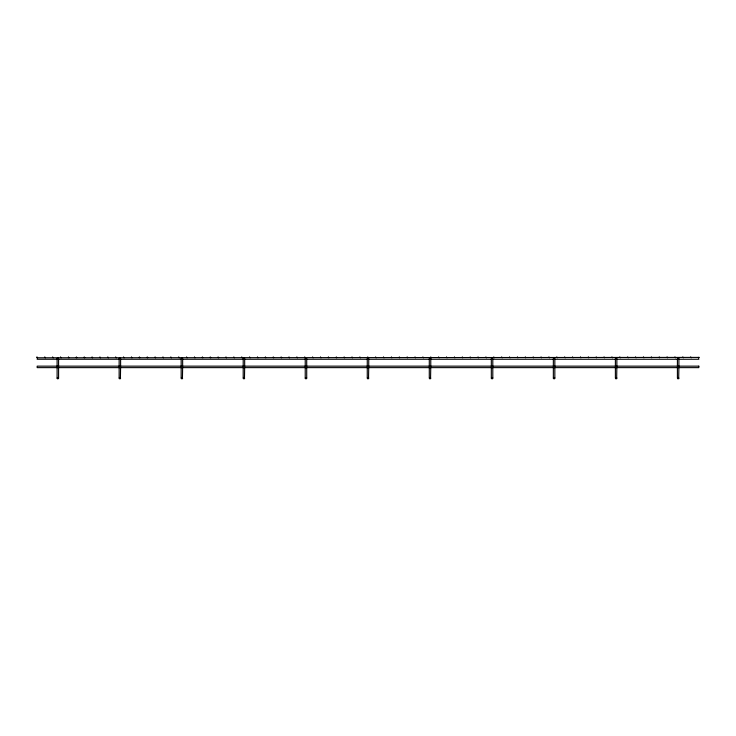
<?xml version="1.0" encoding="UTF-8"?>
<svg xmlns="http://www.w3.org/2000/svg" width="736" height="736" viewBox="0 0 736 736"><rect width="100%" height="100%" fill="white"/><g stroke="black" fill="none" stroke-linecap="round" stroke-linejoin="round"><path stroke-width="1.1" d="M58.586 366.887L58.586 378.212L57.85 378.957L57.104 378.212L57.85 377.467M120.612 366.887L120.4 378.736L119.352 378.736L119.352 377.688M182.648 366.887L182.427 378.736L181.387 378.736L181.387 377.688M244.674 366.887L244.462 378.736L243.414 378.736L243.414 377.688M306.71 366.887L306.71 378.212L305.974 378.957L305.228 378.212L305.974 377.467M368.736 366.887L368.524 378.736L367.476 378.736L367.476 377.688M430.772 366.887L430.551 378.736L429.511 378.736L429.511 377.688M492.798 366.887L492.798 378.212L492.062 378.957L491.326 378.212L492.062 377.467M554.834 366.887L554.834 378.212L554.088 378.957L553.352 378.212L554.088 377.467M616.86 366.887L616.648 378.736L615.6 378.736L615.6 377.688M678.896 366.887L678.675 378.736L677.635 378.736L677.635 377.688M57.325 358.092L58.365 358.092M119.352 358.092L120.4 358.092M181.387 358.092L182.427 358.092M491.538 358.092L492.062 357.908M553.573 358.092L554.613 358.092M615.6 358.092L616.648 358.092M677.635 358.092L678.675 358.092M243.938 357.908L244.462 358.092M678.15 377.467L678.896 378.212M430.026 377.467L430.772 378.212M243.938 377.467L244.674 378.212M181.912 377.467L182.648 378.212M616.648 377.688L616.86 378.212M554.613 377.688L554.834 378.212M492.586 377.688L492.798 378.212M368.524 377.688L368.736 378.212M306.489 377.688L306.71 378.212M120.4 377.688L120.612 378.212M58.365 377.688L58.586 378.212M678.896 358.524L678.896 366.105M677.414 358.524L677.414 366.105M677.414 366.887L677.414 378.212M616.86 358.524L616.86 366.105M615.388 358.524L615.388 366.105M615.388 366.887L615.388 378.212M554.834 358.524L554.834 366.105M553.352 358.524L553.352 366.105M553.352 366.887L553.352 378.212M492.798 358.524L492.798 366.105M491.326 358.524L491.326 366.105M491.326 366.887L491.326 378.212M430.772 358.524L430.772 366.105M429.29 358.524L429.29 366.105M429.29 366.887L429.29 378.212M368.736 358.524L368.736 366.105M367.264 358.524L367.264 366.105M367.264 366.887L367.264 378.212M306.71 358.524L306.71 366.105M305.228 358.524L305.228 366.105M305.228 366.887L305.228 378.212M244.674 358.524L244.674 366.105M243.202 358.524L243.202 366.105M243.202 366.887L243.202 378.212M182.648 358.524L182.648 366.105M181.166 358.524L181.166 366.105M181.166 366.887L181.166 378.212M120.612 358.524L120.612 366.105M119.14 358.524L119.14 366.105M119.14 366.887L119.14 378.212M58.586 358.524L58.586 366.105M57.104 358.524L57.104 366.105M57.104 366.887L57.104 378.212M36.91 357.153L37.168 357.779L699.2 357.411L698.464 357.411L698.832 359.26L37.168 359.26L37.536 357.411L36.91 357.153M44.786 357.153L45.31 357.678L44.786 357.153M52.661 357.153L53.185 357.678L52.661 357.153M60.536 357.153L61.06 357.678L60.536 357.153M68.42 357.153L68.936 357.678L68.42 357.153M76.296 357.153L76.811 357.678L76.296 357.153M84.171 357.153L84.695 357.678L84.171 357.153M92.046 357.153L92.57 357.678L92.046 357.153M99.921 357.153L100.446 357.678L99.921 357.153M107.796 357.153L108.321 357.678L107.796 357.153M115.681 357.153L116.196 357.678L115.681 357.153M123.556 357.153L124.08 357.678L123.556 357.153M131.431 357.153L131.956 357.678L131.431 357.153M139.306 357.153L139.831 357.678L139.306 357.153M147.182 357.153L147.706 357.678L147.182 357.153M155.066 357.153L155.581 357.678L155.066 357.153M162.941 357.153L163.466 357.678L162.941 357.153M170.816 357.153L171.341 357.678L170.816 357.153M178.692 357.153L179.216 357.678L178.692 357.153M186.567 357.153L187.091 357.678L186.567 357.153M194.451 357.153L194.966 357.678L194.451 357.153M202.326 357.153L202.842 357.678L202.326 357.153M210.202 357.153L210.726 357.678L210.202 357.153M218.077 357.153L218.601 357.678L218.077 357.153M225.952 357.153L226.476 357.678L225.952 357.153M233.827 357.153L234.352 357.678L233.827 357.153M241.712 357.153L242.227 357.678L241.712 357.153M249.587 357.153L250.111 357.678L249.587 357.153M257.462 357.153L257.986 357.678L257.462 357.153M265.337 357.153L265.862 357.678L265.337 357.153M273.212 357.153L273.737 357.678L273.212 357.153M281.097 357.153L281.612 357.678L281.097 357.153M288.972 357.153L289.496 357.678L288.972 357.153M296.847 357.153L297.372 357.678L296.847 357.153M304.722 357.153L305.247 357.678L304.722 357.153M312.598 357.153L313.122 357.678L312.598 357.153M320.473 357.153L320.997 357.678L320.473 357.153M328.357 357.153L328.872 357.678L328.357 357.153M336.232 357.153L336.757 357.678L336.232 357.153M344.108 357.153L344.632 357.678L344.108 357.153M351.983 357.153L352.507 357.678L351.983 357.153M359.858 357.153L360.382 357.678L359.858 357.153M367.742 357.153L368.258 357.678L367.742 357.153M375.618 357.153L376.142 357.678L375.618 357.153M383.493 357.153L384.017 357.678L383.493 357.153M391.368 357.153L391.892 357.678L391.368 357.153M399.243 357.153L399.768 357.678L399.243 357.153M407.128 357.153L407.643 357.678L407.128 357.153M415.003 357.153L415.527 357.678L415.003 357.153M422.878 357.153L423.402 357.678L422.878 357.153M430.753 357.153L431.278 357.678L430.753 357.153M438.628 357.153L439.153 357.678L438.628 357.153M446.504 357.153L447.028 357.678L446.504 357.153M454.388 357.153L454.903 357.678L454.388 357.153M462.263 357.153L462.788 357.678L462.263 357.153M470.138 357.153L470.663 357.678L470.138 357.153M478.014 357.153L478.538 357.678L478.014 357.153M485.889 357.153L486.413 357.678L485.889 357.153M493.773 357.153L494.288 357.678L493.773 357.153M501.648 357.153L502.173 357.678L501.648 357.153M509.524 357.153L510.048 357.678L509.524 357.153M517.399 357.153L517.923 357.678L517.399 357.153M525.274 357.153L525.798 357.678L525.274 357.153M533.158 357.153L533.674 357.678L533.158 357.153M541.034 357.153L541.549 357.678L541.034 357.153M548.909 357.153L549.433 357.678L548.909 357.153M556.784 357.153L557.308 357.678L556.784 357.153M564.659 357.153L565.184 357.678L564.659 357.153M572.534 357.153L573.059 357.678L572.534 357.153M580.419 357.153L580.934 357.678L580.419 357.153M588.294 357.153L588.818 357.678L588.294 357.153M596.169 357.153L596.694 357.678L596.169 357.153M604.044 357.153L604.569 357.678L604.044 357.153M611.92 357.153L612.444 357.678L611.92 357.153M619.804 357.153L620.319 357.678L619.804 357.153M627.679 357.153L628.204 357.678L627.679 357.153M635.554 357.153L636.079 357.678L635.554 357.153M643.43 357.153L643.954 357.678L643.43 357.153M651.305 357.153L651.829 357.678L651.305 357.153M659.189 357.153L659.704 357.678L659.189 357.153M667.064 357.153L667.58 357.678L667.064 357.153M674.94 357.153L675.464 357.678L674.94 357.153M682.815 357.153L683.339 357.678L682.815 357.153M690.69 357.153L691.214 357.678L690.69 357.153M698.832 366.151L37.168 366.151L37.168 367.632L698.832 367.632L698.832 366.151"/></g></svg>
